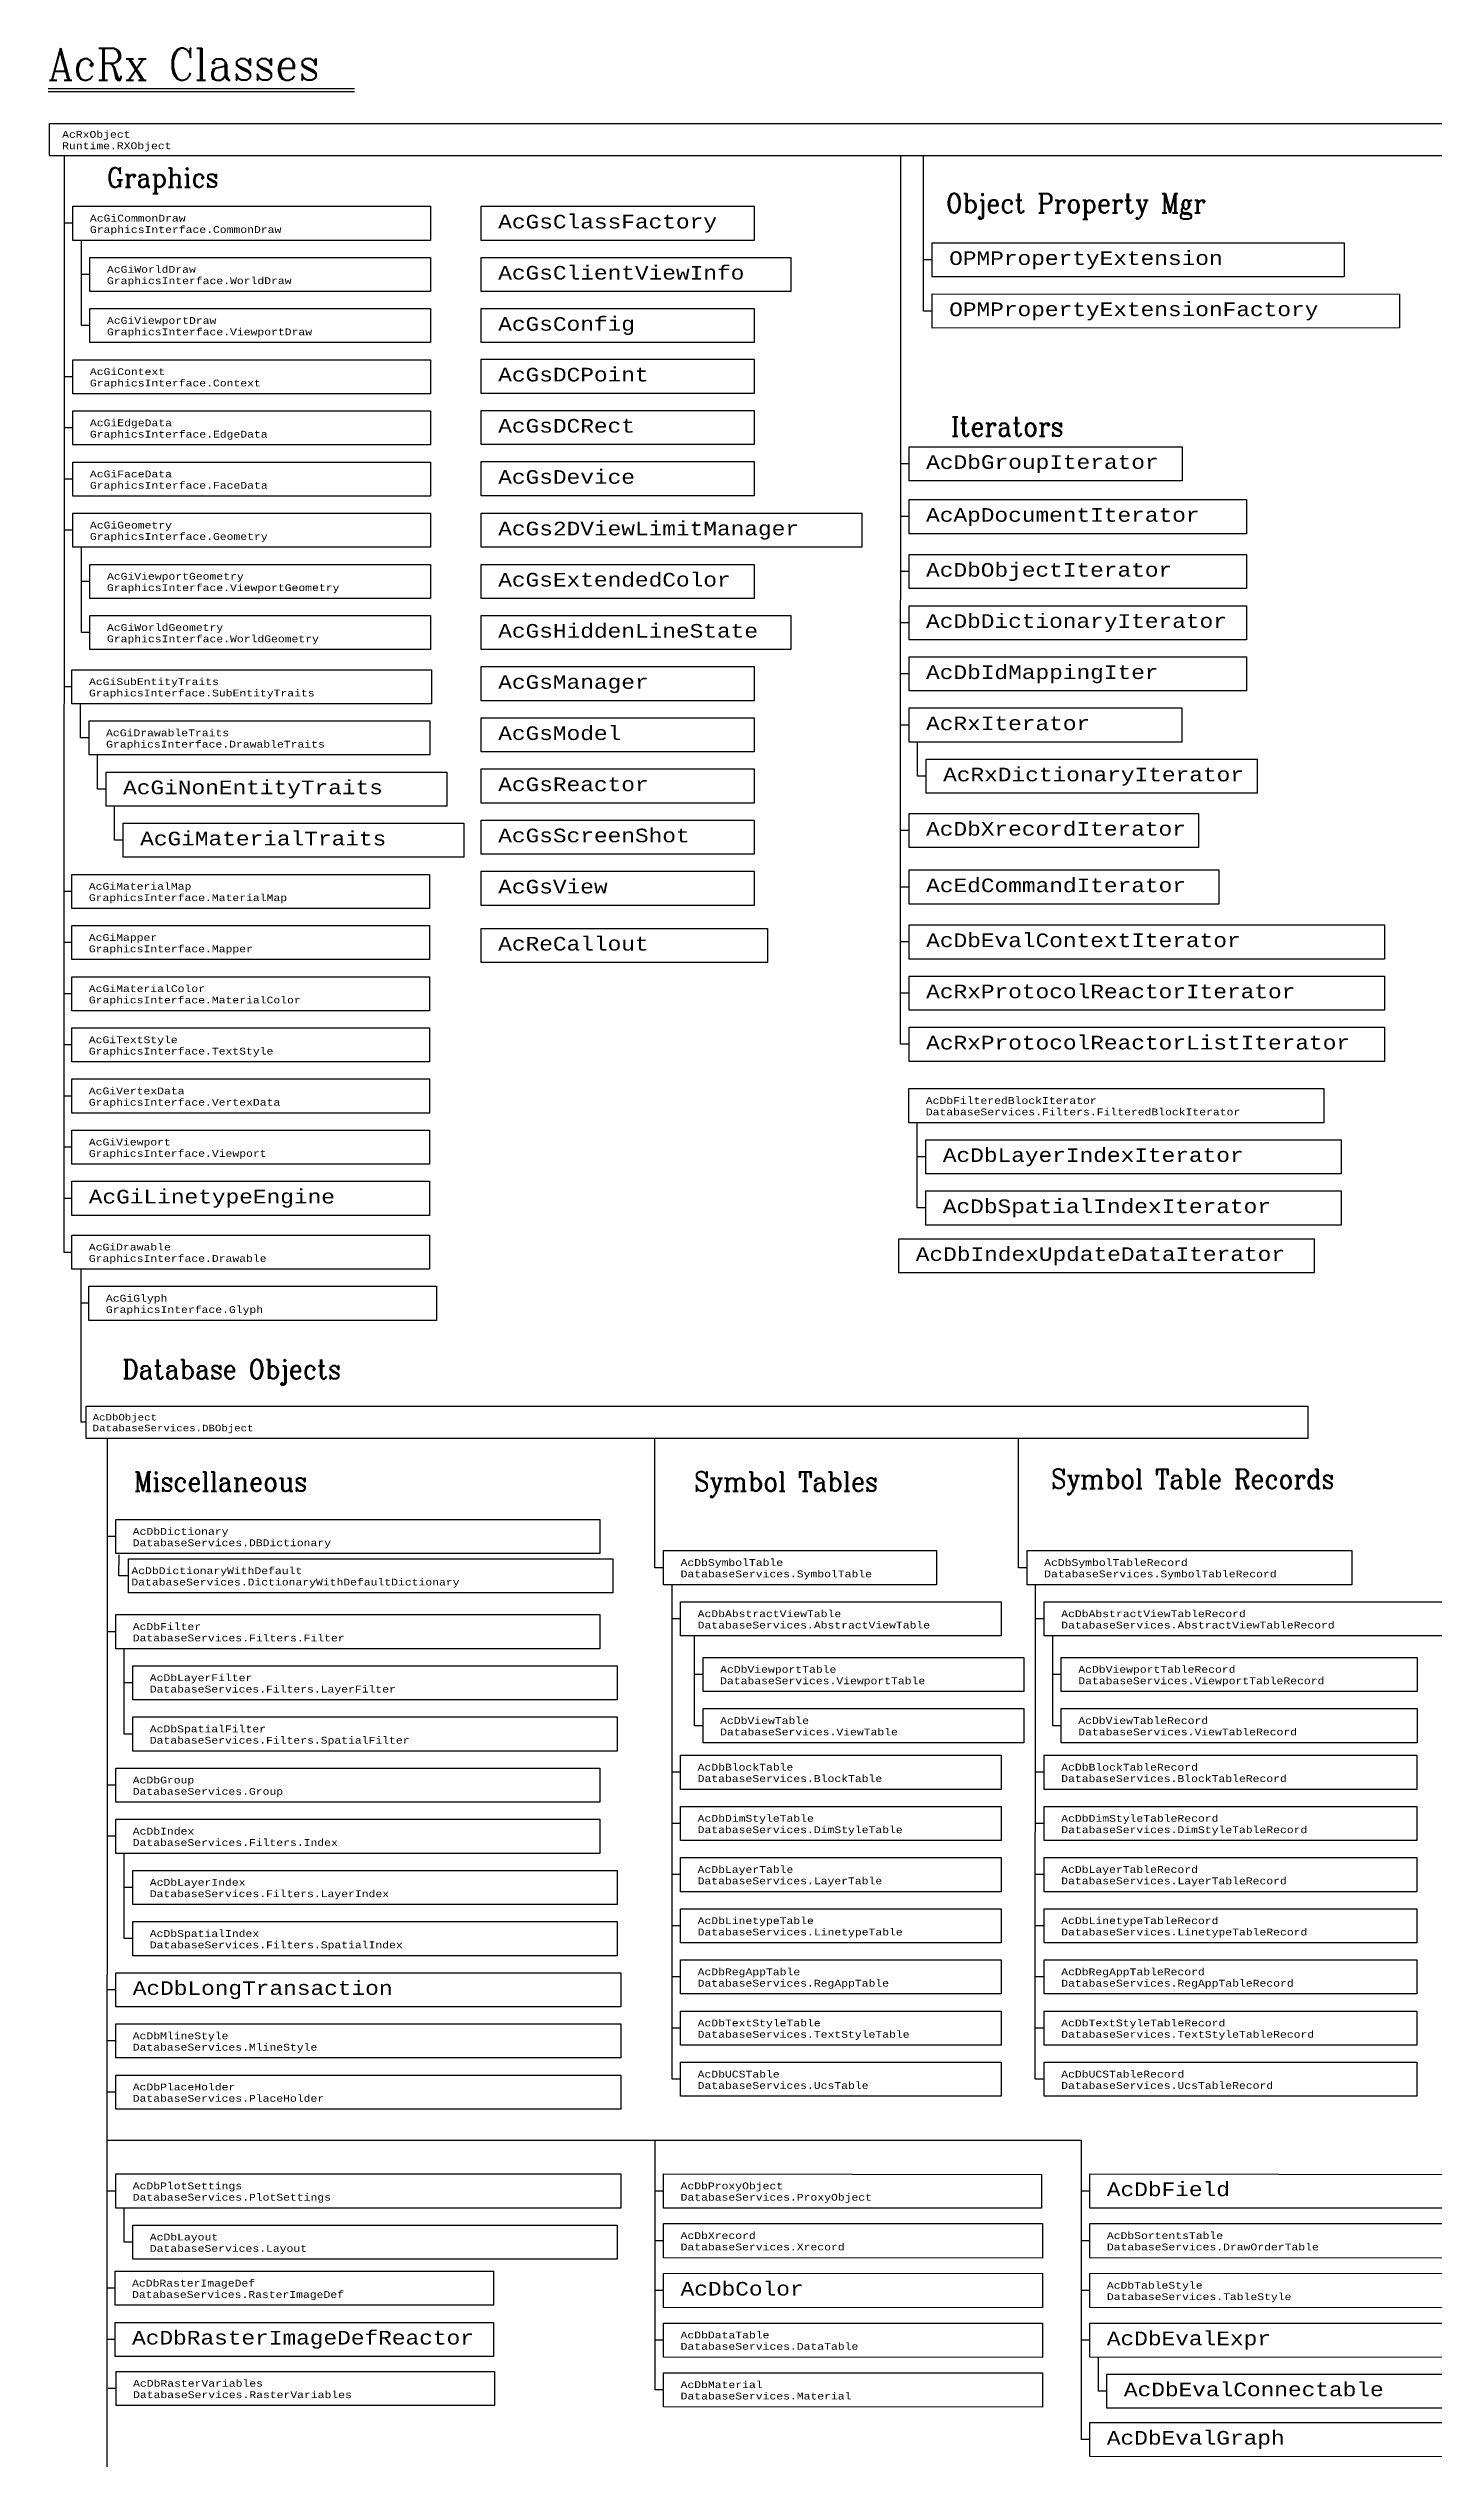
# Model space of a CAD drawing. Extents: x -49 to 186, y -248 to 71.
# Drawn here: x -48.6 to -8, y 0.6 to 71.3 of the extents above; entities that cross this region are included whole.
import ezdxf

# ---------------------------------------------------------------- set-up
doc = ezdxf.new("R2010")
doc.units = 0
doc.header["$MEASUREMENT"] = 0
doc.layers.get('0').update_dxf_attribs({"linetype": 'CONTINUOUS'})
doc.layers.add('JUNK', color=7, linetype='CONTINUOUS')
doc.styles.add('MINE', font='COUR.TTF')
doc.styles.add('ROMANC', font='romanc.shx', dxfattribs={"width": 0.9})
doc.styles.get("Standard").update_dxf_attribs({"font": 'COUR.TTF'})

msp = doc.modelspace()

# ---------------------------------------------------------------- linework, layer by layer
for p, q in [((-48.618, 70.086), (-39.642, 70.086)), ((-48.618, 69.992), (-39.642, 69.992)), ((-48.577, 68.116), (-48.577, 69.058)), ((-48.577, 69.058), (64.284, 69.052)), ((-48.577, 68.116), (-48.295, 68.116)), ((-48.295, 68.116), (64.284, 68.111)), ((-48.146, 68.116), (-48.158, 35.957)), ((-23.628, 42.056), (-23.623, 68.095)), ((-9.381, 68.116), (-9.381, 68.116)), ((-9.381, 68.116), (-9.381, 68.116)), ((-47.896, 66.129), (-48.146, 66.129)), ((-47.646, 63.129), (-47.646, 65.629)), ((-47.396, 64.629), (-47.646, 64.629)), ((-47.396, 63.129), (-47.646, 63.129)), ((-47.896, 61.629), (-48.146, 61.629)), ((-47.896, 60.129), (-48.146, 60.129)), ((-23.378, 59.079), (-23.628, 59.079)), ((-47.896, 58.629), (-48.146, 58.629)), ((-47.896, 57.129), (-48.146, 57.129)), ((-47.646, 54.129), (-47.646, 56.629)), ((-23.381, 55.917), (-23.631, 55.917)), ((-47.396, 55.629), (-47.646, 55.629)), ((-47.396, 54.129), (-47.646, 54.129)), ((-23.381, 54.417), (-23.631, 54.417)), ((-47.922, 52.539), (-48.148, 52.535)), ((-23.381, 52.917), (-23.631, 52.917)), ((-47.672, 51.039), (-47.672, 52.039)), ((-47.422, 51.039), (-47.672, 51.039)), ((-23.381, 51.417), (-23.631, 51.417)), ((-23.131, 49.917), (-23.131, 50.917)), ((-47.172, 49.539), (-47.172, 50.539)), ((-46.922, 49.539), (-47.172, 49.539)), ((-22.881, 49.917), (-23.131, 49.917)), ((-46.672, 48.039), (-46.672, 49.039)), ((-23.381, 48.324), (-23.631, 48.324)), ((-46.422, 48.039), (-46.672, 48.039)), ((-47.928, 46.539), (-48.157, 46.537)), ((-23.378, 46.667), (-23.628, 46.667)), ((-47.928, 45.039), (-48.157, 45.04)), ((-23.378, 45.056), (-23.628, 45.056)), ((-47.928, 43.539), (-48.157, 43.537)), ((-23.378, 43.556), (-23.628, 43.556)), ((-47.928, 42.039), (-48.157, 42.037)), ((-23.378, 42.056), (-23.628, 42.056)), ((-47.928, 40.539), (-48.157, 40.54)), ((-23.14, 37.257), (-23.14, 39.762)), ((-47.928, 39.039), (-48.157, 39.038)), ((-22.89, 38.757), (-23.14, 38.757)), ((-47.928, 37.539), (-48.157, 37.538)), ((-22.89, 37.257), (-23.14, 37.257)), ((-48.158, 35.957), (-47.928, 35.957)), ((-47.651, 30.979), (-47.652, 35.461)), ((-47.428, 34.461), (-47.652, 34.461)), ((-47.505, 31.449), (-11.682, 31.449)), ((-47.505, 30.508), (-47.505, 31.449)), ((-11.682, 30.508), (-11.682, 31.449)), ((-47.505, 30.979), (-47.651, 30.979)), ((-47.505, 30.508), (-11.682, 30.508)), ((-46.89, -1.103), (-46.878, 30.476)), ((-31.045, 30.508), (-30.763, 30.508)), ((-30.829, 26.71), (-30.829, 30.508)), ((-20.169, 26.71), (-20.169, 30.508)), ((-46.64, 27.623), (-46.884, 27.623)), ((-46.547, 26.471), (-46.539, 27.085)), ((-46.262, 26.471), (-46.547, 26.471)), ((-30.579, 26.71), (-30.829, 26.71)), ((-30.329, 11.71), (-30.329, 26.21)), ((-19.919, 26.71), (-20.169, 26.71)), ((-19.682, 11.71), (-19.669, 26.21)), ((-46.64, 24.833), (-46.89, 24.833)), ((-30.079, 25.21), (-30.329, 25.21)), ((-19.419, 25.21), (-19.669, 25.21)), ((-46.39, 21.833), (-46.39, 24.333)), ((-29.669, 22.077), (-29.668, 24.714)), ((-19.169, 22.077), (-19.169, 24.71)), ((-29.419, 23.577), (-29.669, 23.577)), ((-18.919, 23.577), (-19.169, 23.577)), ((-46.14, 23.333), (-46.39, 23.333)), ((-29.419, 22.077), (-29.669, 22.077)), ((-18.919, 22.077), (-19.169, 22.077)), ((-46.14, 21.833), (-46.39, 21.833)), ((-30.079, 20.71), (-30.329, 20.71)), ((-19.419, 20.71), (-19.669, 20.71)), ((-46.64, 20.333), (-46.89, 20.333)), ((-30.079, 19.21), (-30.329, 19.21)), ((-19.419, 19.21), (-19.669, 19.21)), ((-46.64, 18.833), (-46.89, 18.833)), ((-46.39, 15.833), (-46.39, 18.333)), ((-30.079, 17.71), (-30.329, 17.71)), ((-19.419, 17.71), (-19.669, 17.71)), ((-46.14, 17.333), (-46.39, 17.333)), ((-46.14, 15.833), (-46.39, 15.833)), ((-30.079, 16.21), (-30.329, 16.21)), ((-19.419, 16.21), (-19.669, 16.21)), ((-46.64, 14.333), (-46.89, 14.333)), ((-30.079, 14.71), (-30.329, 14.71)), ((-19.419, 14.71), (-19.669, 14.71)), ((-46.64, 12.833), (-46.89, 12.833)), ((-30.079, 13.21), (-30.329, 13.21)), ((-19.419, 13.21), (-19.669, 13.21)), ((-46.64, 11.333), (-46.89, 11.333)), ((-30.079, 11.71), (-30.329, 11.71)), ((-19.419, 11.71), (-19.669, 11.71)), ((-46.885, 9.922), (-18.331, 9.922)), ((-30.829, 9.922), (-30.829, 2.604)), ((-18.331, 9.922), (-18.331, 1.147)), ((-46.64, 8.433), (-46.89, 8.433)), ((-46.39, 6.933), (-46.39, 7.933)), ((-30.579, 8.433), (-30.809, 8.433)), ((-18.081, 8.433), (-18.311, 8.433)), ((-46.14, 6.933), (-46.39, 6.933)), ((-30.579, 6.976), (-30.829, 6.976)), ((-18.081, 6.976), (-18.331, 6.976)), ((-46.66, 5.582), (-46.89, 5.582)), ((-30.579, 5.518), (-30.829, 5.518)), ((-18.081, 5.518), (-18.331, 5.518)), ((-46.66, 4.082), (-46.89, 4.082)), ((-30.579, 4.061), (-30.829, 4.061)), ((-18.081, 4.061), (-18.331, 4.061)), ((-17.831, 2.565), (-17.831, 3.561)), ((-46.63, 2.644), (-46.86, 2.644)), ((-30.579, 2.604), (-30.829, 2.604)), ((-17.581, 2.565), (-17.831, 2.565)), ((-18.081, 1.147), (-18.331, 1.147))]:
    msp.add_line(p, q)
at = {"color": 7}
for p, q in [((-22.954, 63.557), (-22.954, 68.115)), ((-22.704, 65.057), (-22.954, 65.057)), ((-22.704, 63.557), (-22.954, 63.557)), ((-23.381, 57.528), (-23.631, 57.528))]:
    msp.add_line(p, q, dxfattribs=at)
for points in [[(-47.896, 66.629), (-37.406, 66.629), (-37.406, 65.629), (-47.896, 65.629)], [(-47.396, 65.129), (-37.407, 65.129), (-37.407, 64.129), (-47.396, 64.129)], [(-47.396, 63.629), (-37.407, 63.629), (-37.407, 62.629), (-47.396, 62.629)], [(-47.896, 62.129), (-37.406, 62.129), (-37.406, 61.129), (-47.896, 61.129)], [(-47.896, 60.629), (-37.406, 60.629), (-37.406, 59.629), (-47.896, 59.629)], [(-23.378, 59.579), (-15.378, 59.579), (-15.378, 58.579), (-23.378, 58.579)], [(-47.896, 59.129), (-37.406, 59.129), (-37.406, 58.129), (-47.896, 58.129)], [(-47.896, 57.629), (-37.406, 57.629), (-37.406, 56.629), (-47.896, 56.629)], [(-47.396, 56.129), (-37.413, 56.129), (-37.413, 55.129), (-47.396, 55.129)], [(-23.381, 56.417), (-13.491, 56.417), (-13.491, 55.417), (-23.381, 55.417)], [(-47.396, 54.629), (-37.413, 54.629), (-37.413, 53.629), (-47.396, 53.629)], [(-23.381, 54.917), (-13.491, 54.917), (-13.491, 53.917), (-23.381, 53.917)], [(-47.922, 53.039), (-37.385, 53.039), (-37.385, 52.039), (-47.922, 52.039)], [(-23.381, 53.417), (-13.491, 53.417), (-13.491, 52.417), (-23.381, 52.417)], [(-23.381, 51.917), (-15.381, 51.917), (-15.381, 50.917), (-23.381, 50.917)], [(-47.422, 51.539), (-37.433, 51.539), (-37.433, 50.539), (-47.422, 50.539)], [(-22.881, 50.417), (-13.174, 50.417), (-13.174, 49.417), (-22.881, 49.417)], [(-46.922, 50.039), (-36.933, 50.039), (-36.933, 49.039), (-46.922, 49.039)], [(-23.381, 48.824), (-14.893, 48.824), (-14.893, 47.824), (-23.381, 47.824)], [(-46.422, 48.539), (-36.433, 48.539), (-36.433, 47.539), (-46.422, 47.539)], [(-47.928, 47.039), (-37.439, 47.039), (-37.439, 46.039), (-47.928, 46.039)], [(-47.928, 45.539), (-37.439, 45.539), (-37.439, 44.539), (-47.928, 44.539)], [(-47.928, 44.039), (-37.439, 44.039), (-37.439, 43.039), (-47.928, 43.039)], [(-47.928, 42.539), (-37.439, 42.539), (-37.439, 41.539), (-47.928, 41.539)], [(-47.928, 41.039), (-37.439, 41.039), (-37.439, 40.039), (-47.928, 40.039)], [(-23.39, 40.757), (-11.216, 40.757), (-11.216, 39.757), (-23.39, 39.757)], [(-47.928, 39.539), (-37.439, 39.539), (-37.439, 38.539), (-47.928, 38.539)], [(-22.89, 39.257), (-10.716, 39.257), (-10.716, 38.257), (-22.89, 38.257)], [(-47.928, 38.039), (-37.439, 38.039), (-37.439, 37.039), (-47.928, 37.039)], [(-22.89, 37.757), (-10.716, 37.757), (-10.716, 36.757), (-22.89, 36.757)], [(-47.928, 36.461), (-37.439, 36.461), (-37.439, 35.461), (-47.928, 35.461)], [(-23.683, 36.355), (-11.508, 36.355), (-11.508, 35.355), (-23.683, 35.355)], [(-47.428, 34.961), (-37.239, 34.961), (-37.239, 33.961), (-47.428, 33.961)], [(-46.64, 28.123), (-32.442, 28.123), (-32.442, 27.123), (-46.64, 27.123)], [(-46.262, 26.971), (-32.063, 26.971), (-32.063, 25.971), (-46.262, 25.971)], [(-30.579, 27.21), (-22.579, 27.21), (-22.579, 26.21), (-30.579, 26.21)], [(-19.919, 27.21), (-10.395, 27.21), (-10.395, 26.21), (-19.919, 26.21)], [(-30.079, 25.71), (-20.676, 25.71), (-20.676, 24.71), (-30.079, 24.71)], [(-19.419, 25.71), (-7.211, 25.71), (-7.211, 24.71), (-19.419, 24.71)], [(-46.64, 25.333), (-32.442, 25.333), (-32.442, 24.333), (-46.64, 24.333)], [(-29.419, 24.077), (-20.017, 24.077), (-20.017, 23.077), (-29.419, 23.077)], [(-18.919, 24.077), (-8.481, 24.077), (-8.481, 23.077), (-18.919, 23.077)], [(-46.14, 23.833), (-31.942, 23.833), (-31.942, 22.833), (-46.14, 22.833)], [(-46.14, 22.333), (-31.942, 22.333), (-31.942, 21.333), (-46.14, 21.333)], [(-29.419, 22.577), (-20.017, 22.577), (-20.017, 21.577), (-29.419, 21.577)], [(-18.919, 22.577), (-8.481, 22.577), (-8.481, 21.577), (-18.919, 21.577)], [(-46.64, 20.833), (-32.442, 20.833), (-32.442, 19.833), (-46.64, 19.833)], [(-30.079, 21.21), (-20.676, 21.21), (-20.676, 20.21), (-30.079, 20.21)], [(-19.419, 21.21), (-8.493, 21.21), (-8.493, 20.21), (-19.419, 20.21)], [(-46.64, 19.333), (-32.442, 19.333), (-32.442, 18.333), (-46.64, 18.333)], [(-30.079, 19.71), (-20.676, 19.71), (-20.676, 18.71), (-30.079, 18.71)], [(-19.419, 19.71), (-8.493, 19.71), (-8.493, 18.71), (-19.419, 18.71)], [(-46.14, 17.833), (-31.942, 17.833), (-31.942, 16.833), (-46.14, 16.833)], [(-30.079, 18.21), (-20.676, 18.21), (-20.676, 17.21), (-30.079, 17.21)], [(-19.419, 18.21), (-8.493, 18.21), (-8.493, 17.21), (-19.419, 17.21)], [(-46.14, 16.333), (-31.942, 16.333), (-31.942, 15.333), (-46.14, 15.333)], [(-30.079, 16.71), (-20.676, 16.71), (-20.676, 15.71), (-30.079, 15.71)], [(-19.419, 16.71), (-8.493, 16.71), (-8.493, 15.71), (-19.419, 15.71)], [(-30.079, 15.21), (-20.676, 15.21), (-20.676, 14.21), (-30.079, 14.21)], [(-19.419, 15.21), (-8.493, 15.21), (-8.493, 14.21), (-19.419, 14.21)], [(-46.64, 14.833), (-31.832, 14.833), (-31.832, 13.833), (-46.64, 13.833)], [(-30.079, 13.71), (-20.676, 13.71), (-20.676, 12.71), (-30.079, 12.71)], [(-19.419, 13.71), (-8.493, 13.71), (-8.493, 12.71), (-19.419, 12.71)], [(-46.64, 13.333), (-31.832, 13.333), (-31.832, 12.333), (-46.64, 12.333)], [(-30.079, 12.21), (-20.676, 12.21), (-20.676, 11.21), (-30.079, 11.21)], [(-19.419, 12.21), (-8.493, 12.21), (-8.493, 11.21), (-19.419, 11.21)], [(-46.64, 11.833), (-31.832, 11.833), (-31.832, 10.833), (-46.64, 10.833)], [(-46.64, 8.933), (-31.832, 8.933), (-31.832, 7.933), (-46.64, 7.933)], [(-30.579, 8.933), (-19.496, 8.915), (-19.496, 7.932), (-30.579, 7.933)], [(-18.081, 8.933), (-6.998, 8.915), (-6.998, 7.932), (-18.081, 7.933)], [(-46.14, 7.433), (-31.942, 7.433), (-31.942, 6.433), (-46.14, 6.433)], [(-30.579, 7.476), (-19.466, 7.477), (-19.466, 6.467), (-30.579, 6.476)], [(-18.081, 7.476), (-6.968, 7.477), (-6.968, 6.467), (-18.081, 6.476)], [(-46.66, 6.082), (-35.56, 6.082), (-35.56, 5.082), (-46.66, 5.082)], [(-30.579, 6.018), (-19.466, 6.019), (-19.466, 5.01), (-30.579, 5.018)], [(-18.081, 6.018), (-6.968, 6.019), (-6.968, 5.01), (-18.081, 5.018)], [(-46.66, 4.582), (-35.56, 4.582), (-35.56, 3.582), (-46.66, 3.582)], [(-30.579, 4.561), (-19.466, 4.562), (-19.466, 3.553), (-30.579, 3.561)], [(-18.081, 4.561), (-6.968, 4.562), (-6.968, 3.553), (-18.081, 3.561)], [(-46.63, 3.144), (-35.53, 3.144), (-35.53, 2.144), (-46.63, 2.144)], [(-30.579, 3.104), (-19.466, 3.105), (-19.466, 2.096), (-30.579, 2.104)], [(-17.581, 3.065), (-6.968, 3.065), (-6.968, 2.065), (-17.581, 2.065)], [(-18.081, 1.647), (-6.968, 1.647), (-6.968, 0.638), (-18.081, 0.647)]]:
    msp.add_lwpolyline(points, close=True)
for points in [[(-35.925, 66.629), (-27.925, 66.629), (-27.925, 65.629), (-35.925, 65.629)], [(-35.925, 65.129), (-26.85, 65.129), (-26.85, 64.129), (-35.925, 64.129)], [(-22.704, 65.557), (-10.626, 65.557), (-10.626, 64.557), (-22.704, 64.557)], [(-22.704, 64.057), (-9.005, 64.054), (-9.005, 63.06), (-22.704, 63.057)], [(-35.925, 63.629), (-27.925, 63.629), (-27.925, 62.629), (-35.925, 62.629)], [(-35.925, 62.142), (-27.925, 62.142), (-27.925, 61.142), (-35.925, 61.142)], [(-35.925, 60.642), (-27.925, 60.642), (-27.925, 59.642), (-35.925, 59.642)], [(-35.925, 59.142), (-27.925, 59.142), (-27.925, 58.142), (-35.925, 58.142)], [(-23.381, 58.028), (-13.491, 58.028), (-13.491, 57.028), (-23.381, 57.028)], [(-35.925, 57.629), (-24.762, 57.629), (-24.762, 56.629), (-35.925, 56.629)], [(-35.925, 56.129), (-27.925, 56.129), (-27.925, 55.129), (-35.925, 55.129)], [(-35.925, 54.629), (-26.85, 54.629), (-26.85, 53.629), (-35.925, 53.629)], [(-35.925, 53.129), (-27.925, 53.129), (-27.925, 52.129), (-35.925, 52.129)], [(-35.925, 51.629), (-27.925, 51.629), (-27.925, 50.629), (-35.925, 50.629)], [(-35.925, 50.129), (-27.925, 50.129), (-27.925, 49.129), (-35.925, 49.129)], [(-35.925, 48.629), (-27.925, 48.629), (-27.925, 47.629), (-35.925, 47.629)], [(-35.925, 47.129), (-27.925, 47.129), (-27.925, 46.129), (-35.925, 46.129)], [(-23.378, 47.167), (-14.303, 47.167), (-14.303, 46.167), (-23.378, 46.167)], [(-35.925, 45.455), (-27.527, 45.455), (-27.527, 44.455), (-35.925, 44.455)], [(-23.378, 45.556), (-9.437, 45.556), (-9.437, 44.556), (-23.378, 44.556)], [(-23.378, 44.056), (-9.437, 44.056), (-9.437, 43.056), (-23.378, 43.056)], [(-23.378, 42.556), (-9.437, 42.556), (-9.437, 41.556), (-23.378, 41.556)]]:
    msp.add_lwpolyline(points, close=True, dxfattribs=at)

# ---------------------------------------------------------------- texts
at = {"color": 1, "style": 'ROMANC', "width": 0.9}
for s, height, p in [('Graphics', 0.5647, (-46.901, 67.187)), ('Object Property Mgr', 0.56469, (-22.296, 66.435)), ('Iterators', 0.5647, (-22.149, 59.891)), ('Miscellaneous', 0.56469, (-46.107, 28.955)), ('Symbol Tables', 0.56469, (-29.68, 28.955)), ('Symbol Table Records', 0.56469, (-19.214, 29.032))]:
    msp.add_text(s, height=height, dxfattribs=at).set_placement(p)
at = {"style": 'ROMANC', "width": 0.9}
msp.add_text('Database Objects', height=0.56469, dxfattribs=at).set_placement((-46.447, 32.247))
at = {"attachment_point": 1}
for s, insert, char_height in [('AcRxObject\\P{\\C3;Runtime.RXObject}', (-48.21, 68.836), 0.2), ('{\\fCourier New|b0|i0|c0|p49;AcGiViewportDraw\\P\\C3;GraphicsInterface.ViewportDraw}', (-46.896, 63.379), 0.2), ('\\fCourier New|b0|i0|c0|p49;AcGiContext\\P\\C3;GraphicsInterface.Context', (-47.396, 61.879), 0.2), ('\\fCourier New|b0|i0|c0|p49;AcGiEdgeData\\P\\C3;GraphicsInterface.EdgeData', (-47.396, 60.379), 0.2), ('\\fCourier New|b0|i0|c0|p49;AcGiFaceData\\P\\C3;GraphicsInterface.FaceData', (-47.396, 58.879), 0.2), ('\\fCourier New|b0|i0|c0|p49;AcDbGroupIterator', (-22.878, 59.329), 0.4), ('\\fCourier New|b0|i0|c0|p49;AcGiGeometry\\P\\C3;GraphicsInterface.Geometry', (-47.396, 57.379), 0.2), ('\\fCourier New|b0|i0|c0|p49;AcGiViewportGeometry\\P\\C3;GraphicsInterface.ViewportGeometry', (-46.896, 55.879), 0.2), ('\\fCourier New|b0|i0|c0|p49;AcDbObjectIterator', (-22.881, 56.167), 0.4), ('\\fCourier New|b0|i0|c0|p49;AcDbDictionaryIterator', (-22.881, 54.667), 0.4), ('\\fCourier New|b0|i0|c0|p49;AcGiWorldGeometry\\P\\C3;GraphicsInterface.WorldGeometry', (-46.896, 54.379), 0.2), ('\\fCourier New|b0|i0|c0|p49;AcDbIdMappingIter', (-22.881, 53.167), 0.4), ('\\fCourier New|b0|i0|c0|p49;AcGiSubEntityTraits\\P\\C3;GraphicsInterface.SubEntityTraits', (-47.422, 52.789), 0.2), ('\\fCourier New|b0|i0|c0|p49;AcRxIterator', (-22.881, 51.667), 0.4), ('\\fCourier New|b0|i0|c0|p49;AcGiDrawableTraits\\P\\C3;GraphicsInterface.DrawableTraits', (-46.922, 51.289), 0.2), ('\\fCourier New|b0|i0|c0|p49;AcRxDictionaryIterator', (-22.381, 50.167), 0.4), ('{\\fCourier New|b0|i0|c0|p49;AcGiNonEntityTraits}', (-46.422, 49.789), 0.4), ('{\\fCourier New|b0|i0|c0|p49;AcGiMaterialTraits}', (-45.922, 48.289), 0.4), ('\\fCourier New|b0|i0|c0|p49;AcDbXrecordIterator', (-22.881, 48.574), 0.4), ('{\\fCourier New|b0|i0|c0|p49;AcGiMaterialMap\\P\\C3;GraphicsInterface.MaterialMap}', (-47.428, 46.789), 0.2), ('{\\fCourier New|b0|i0|c0|p49;AcGiMapper\\P\\C3;GraphicsInterface.Mapper}', (-47.428, 45.289), 0.2), ('\\fCourier New|b0|i0|c0|p49;', (-43.373, 45.416), 0.4), ('{\\fCourier New|b0|i0|c0|p49;AcGiMaterialColor\\P\\C3;GraphicsInterface.MaterialColor}', (-47.428, 43.789), 0.2), ('\\fCourier New|b0|i0|c0|p49;AcGiTextStyle\\P\\C3;GraphicsInterface.TextStyle', (-47.428, 42.289), 0.2), ('\\fCourier New|b0|i0|c0|p49;AcGiVertexData\\P\\C3;GraphicsInterface.VertexData', (-47.428, 40.789), 0.2), ('\\fCourier New|b0|i0|c0|p49;AcDbFilteredBlockIterator\\P\\C3;DatabaseServices.Filters.FilteredBlockIterator', (-22.89, 40.507), 0.2), ('\\fCourier New|b0|i0|c0|p49;AcGiViewport\\P\\C3;GraphicsInterface.Viewport', (-47.428, 39.289), 0.2), ('\\fCourier New|b0|i0|c0|p49;AcDbLayerIndexIterator', (-22.39, 39.007), 0.4), ('\\fCourier New|b0|i0|c0|p49;AcDbSpatialIndexIterator', (-22.39, 37.507), 0.4), ('\\fCourier New|b0|i0|c0|p49;AcGiDrawable\\P\\C3;GraphicsInterface.Drawable', (-47.428, 36.211), 0.2), ('\\fCourier New|b0|i0|c0|p49;AcDbIndexUpdateDataIterator', (-23.183, 36.105), 0.4), ('\\fCourier New|b0|i0|c0|p49;AcGiGlyph\\P\\C3;GraphicsInterface.Glyph', (-46.928, 34.711), 0.2), ('\\fCourier New|b0|i0|c0|p49;AcDbDictionary\\P\\C3;DatabaseServices.DBDictionary', (-46.14, 27.873), 0.2), ('\\fCourier New|b0|i0|c0|p49;', (-43.373, 27.416), 0.4), ('\\fCourier New|b0|i0|c0|p49;AcDbSymbolTable\\P\\C3;DatabaseServices.SymbolTable', (-30.079, 26.96), 0.2), ('\\fCourier New|b0|i0|c0|p49;AcDbSymbolTableRecord\\P\\C3;DatabaseServices.SymbolTableRecord', (-19.419, 26.96), 0.2), ('\\fCourier New|b0|i0|c0|p49;AcDbDictionaryWithDefault\\P\\C3;DatabaseServices.DictionaryWithDefaultDictionary', (-46.18, 26.721), 0.2), ('\\fCourier New|b0|i0|c0|p49;AcDbAbstractViewTable\\P\\C3;DatabaseServices.AbstractViewTable', (-29.579, 25.46), 0.2), ('\\fCourier New|b0|i0|c0|p49;AcDbAbstractViewTableRecord\\P\\C3;DatabaseServices.AbstractViewTableRecord', (-18.919, 25.46), 0.2), ('\\fCourier New|b0|i0|c0|p49;AcDbFilter\\P\\C3;DatabaseServices.Filters.Filter', (-46.14, 25.083), 0.2), ('\\fCourier New|b0|i0|c0|p49;AcDbLayerFilter\\P\\C3;DatabaseServices.Filters.LayerFilter', (-45.64, 23.583), 0.2), ('\\fCourier New|b0|i0|c0|p49;AcDbViewportTable\\P\\C3;DatabaseServices.ViewportTable', (-28.919, 23.827), 0.2), ('\\fCourier New|b0|i0|c0|p49;AcDbViewportTableRecord\\P\\C3;DatabaseServices.ViewportTableRecord', (-18.419, 23.827), 0.2), ('\\fCourier New|b0|i0|c0|p49;', (-43.373, 22.916), 0.4), ('\\fCourier New|b0|i0|c0|p49;AcDbSpatialFilter\\P\\C3;DatabaseServices.Filters.SpatialFilter', (-45.64, 22.083), 0.2), ('\\fCourier New|b0|i0|c0|p49;AcDbViewTable\\P\\C3;DatabaseServices.ViewTable', (-28.919, 22.327), 0.2), ('\\fCourier New|b0|i0|c0|p49;AcDbViewTableRecord\\P\\C3;DatabaseServices.ViewTableRecord', (-18.419, 22.327), 0.2), ('\\fCourier New|b0|i0|c0|p49;AcDbGroup\\P\\C3;DatabaseServices.Group', (-46.14, 20.583), 0.2), ('\\fCourier New|b0|i0|c0|p49;AcDbBlockTable\\P\\C3;DatabaseServices.BlockTable', (-29.579, 20.96), 0.2), ('\\fCourier New|b0|i0|c0|p49;AcDbBlockTableRecord\\P\\C3;DatabaseServices.BlockTableRecord', (-18.919, 20.96), 0.2), ('\\fCourier New|b0|i0|c0|p49;AcDbIndex\\P\\C3;DatabaseServices.Filters.Index', (-46.14, 19.083), 0.2), ('\\fCourier New|b0|i0|c0|p49;AcDbDimStyleTable\\P\\C3;DatabaseServices.DimStyleTable', (-29.579, 19.46), 0.2), ('\\fCourier New|b0|i0|c0|p49;AcDbDimStyleTableRecord\\P\\C3;DatabaseServices.DimStyleTableRecord', (-18.919, 19.46), 0.2), ('\\fCourier New|b0|i0|c0|p49;AcDbLayerTable\\P\\C3;DatabaseServices.LayerTable', (-29.579, 17.96), 0.2), ('\\fCourier New|b0|i0|c0|p49;AcDbLayerTableRecord\\P\\C3;DatabaseServices.LayerTableRecord', (-18.919, 17.96), 0.2), ('\\fCourier New|b0|i0|c0|p49;AcDbLayerIndex\\P\\C3;DatabaseServices.Filters.LayerIndex', (-45.64, 17.583), 0.2), ('\\fCourier New|b0|i0|c0|p49;AcDbLinetypeTable\\P\\C3;DatabaseServices.LinetypeTable', (-29.579, 16.46), 0.2), ('\\fCourier New|b0|i0|c0|p49;AcDbLinetypeTableRecord\\P\\C3;DatabaseServices.LinetypeTableRecord', (-18.919, 16.46), 0.2), ('\\fCourier New|b0|i0|c0|p49;AcDbSpatialIndex\\P\\C3;DatabaseServices.Filters.SpatialIndex', (-45.64, 16.083), 0.2), ('\\fCourier New|b0|i0|c0|p49;AcDbRegAppTable\\P\\C3;DatabaseServices.RegAppTable', (-29.579, 14.96), 0.2), ('\\fCourier New|b0|i0|c0|p49;AcDbRegAppTableRecord\\P\\C3;DatabaseServices.RegAppTableRecord', (-18.919, 14.96), 0.2), ('\\fCourier New|b0|i0|c0|p49;AcDbLongTransaction', (-46.14, 14.583), 0.4), ('\\fCourier New|b0|i0|c0|p49;AcDbTextStyleTable\\P\\C3;DatabaseServices.TextStyleTable', (-29.579, 13.46), 0.2), ('\\fCourier New|b0|i0|c0|p49;AcDbTextStyleTableRecord\\P\\C3;DatabaseServices.TextStyleTableRecord', (-18.919, 13.46), 0.2), ('\\fCourier New|b0|i0|c0|p49;AcDbMlineStyle\\P\\C3;DatabaseServices.MlineStyle', (-46.14, 13.083), 0.2), ('\\fCourier New|b0|i0|c0|p49;AcDbPlaceHolder\\P\\C3;DatabaseServices.PlaceHolder', (-46.14, 11.583), 0.2), ('\\fCourier New|b0|i0|c0|p49;AcDbUCSTable\\P\\C3;DatabaseServices.UcsTable', (-29.579, 11.96), 0.2), ('\\fCourier New|b0|i0|c0|p49;AcDbUCSTableRecord\\P\\C3;DatabaseServices.UcsTableRecord', (-18.919, 11.96), 0.2), ('\\fCourier New|b0|i0|c0|p49;AcDbPlotSettings\\P\\C3;DatabaseServices.PlotSettings', (-46.14, 8.683), 0.2), ('\\fCourier New|b0|i0|c0|p49;AcDbProxyObject\\P\\C3;DatabaseServices.ProxyObject', (-30.079, 8.683), 0.2), ('{\\fCourier New|b0|i0|c0|p49;AcDbField}', (-17.581, 8.683), 0.4), ('\\fCourier New|b0|i0|c0|p49;AcDbLayout\\P\\C3;DatabaseServices.Layout', (-45.64, 7.183), 0.2), ('\\fCourier New|b0|i0|c0|p49;AcDbXrecord\\P\\C3;DatabaseServices.Xrecord', (-30.079, 7.226), 0.2), ('{\\fCourier New|b0|i0|c0|p49;AcDbSortentsTable\\P\\C3;DatabaseServices.DrawOrderTable}', (-17.581, 7.226), 0.2), ('\\fCourier New|b0|i0|c0|p49;AcDbRasterImageDef\\P\\C3;DatabaseServices.RasterImageDef', (-46.16, 5.832), 0.2), ('{\\fCourier New|b0|i0|c0|p49;AcDbColor}', (-30.079, 5.768), 0.4), ('{\\fCourier New|b0|i0|c0|p49;AcDbTableStyle\\P\\C3;DatabaseServices.TableStyle}', (-17.581, 5.768), 0.2), ('\\fCourier New|b0|i0|c0|p49;AcDbRasterImageDefReactor', (-46.16, 4.332), 0.4), ('{\\fCourier New|b0|i0|c0|p49;AcDbDataTable\\P\\C3;DatabaseServices.DataTable}', (-30.079, 4.311), 0.2), ('{\\fCourier New|b0|i0|c0|p49;AcDbEvalExpr}', (-17.581, 4.311), 0.4), ('\\fCourier New|b0|i0|c0|p49;AcDbRasterVariables\\P\\C3;DatabaseServices.RasterVariables', (-46.13, 2.894), 0.2), ('{\\fCourier New|b0|i0|c0|p49;AcDbMaterial\\P\\C3;DatabaseServices.Material}', (-30.079, 2.854), 0.2), ('{\\fCourier New|b0|i0|c0|p49;AcDbEvalConnectable}', (-17.081, 2.815), 0.4), ('{\\fCourier New|b0|i0|c0|p49;AcDbEvalGraph}', (-17.581, 1.397), 0.4)]:
    msp.add_mtext(s, dxfattribs=dict(at, insert=insert, char_height=char_height))
at = {"char_height": 0.2, "attachment_point": 1, "style": 'MINE'}
for s, insert in [('{\\fCourier New|b0|i0|c0|p49;AcGiCommonDraw\\P\\C3;GraphicsInterface.CommonDraw}', (-47.396, 66.379)), ('\\fCourier New|b0|i0|c0|p49;AcGiWorldDraw\\P\\C3;GraphicsInterface.WorldDraw', (-46.896, 64.879))]:
    msp.add_mtext(s, dxfattribs=dict(at, insert=insert))
at = {"color": 7, "char_height": 0.4, "attachment_point": 1}
for s, insert in [('\\fCourier New|b0|i0|c0|p49;AcGsClassFactory', (-35.425, 66.379)), ('{\\fCourier New|b0|i0|c0|p49;OPMPropertyExtension}', (-22.204, 65.307)), ('\\fCourier New|b0|i0|c0|p49;AcGsClientViewInfo', (-35.425, 64.879)), ('{\\fCourier New|b0|i0|c0|p49;OPMPropertyExtensionFactory}', (-22.204, 63.807)), ('\\fCourier New|b0|i0|c0|p49;AcGsConfig', (-35.425, 63.379)), ('\\fCourier New|b0|i0|c0|p49;AcGsDCPoint', (-35.425, 61.892)), ('\\fCourier New|b0|i0|c0|p49;AcGsDCRect', (-35.425, 60.392)), ('\\fCourier New|b0|i0|c0|p49;AcGsDevice', (-35.425, 58.892)), ('\\fCourier New|b0|i0|c0|p49;AcGs2DViewLimitManager', (-35.425, 57.379)), ('\\fCourier New|b0|i0|c0|p49;AcApDocumentIterator', (-22.881, 57.778)), ('{\\fCourier New|b0|i0|c0|p49;AcGsExtendedColor}', (-35.425, 55.879)), ('{\\fCourier New|b0|i0|c0|p49;AcGsHiddenLineState}', (-35.425, 54.379)), ('\\fCourier New|b0|i0|c0|p49;AcGsManager', (-35.425, 52.879)), ('\\fCourier New|b0|i0|c0|p49;AcGsModel', (-35.425, 51.379)), ('\\fCourier New|b0|i0|c0|p49;AcGsReactor', (-35.425, 49.879)), ('{\\fCourier New|b0|i0|c0|p49;AcGsScreenShot}', (-35.425, 48.379)), ('\\fCourier New|b0|i0|c0|p49;AcGsView', (-35.425, 46.879)), ('\\fCourier New|b0|i0|c0|p49;AcEdCommandIterator', (-22.878, 46.917)), ('{\\fCourier New|b0|i0|c0|p49;AcDbEvalContextIterator}', (-22.878, 45.306)), ('\\fCourier New|b0|i0|c0|p49;AcReCallout', (-35.425, 45.205)), ('{\\fCourier New|b0|i0|c0|p49;AcRxProtocolReactorIterator}', (-22.878, 43.806)), ('{\\fCourier New|b0|i0|c0|p49;AcRxProtocolReactorListIterator}', (-22.878, 42.306)), ('{\\fCourier New|b0|i0|c0|p49;AcGiLinetypeEngine}', (-47.428, 37.789))]:
    msp.add_mtext(s, dxfattribs=dict(at, insert=insert))
at = {"insert": (-47.316, 31.214), "char_height": 0.18823, "width": 2.77505, "attachment_point": 1}
msp.add_mtext('AcDbObject\\P{\\C3;DatabaseServices.DBObject}', dxfattribs=at)
at = {"layer": 'JUNK', "style": 'ROMANC', "width": 0.9}
msp.add_text('AcRx Classes', height=0.94115, dxfattribs=at).set_placement((-48.618, 70.321))

doc.saveas('drawing.dxf')
